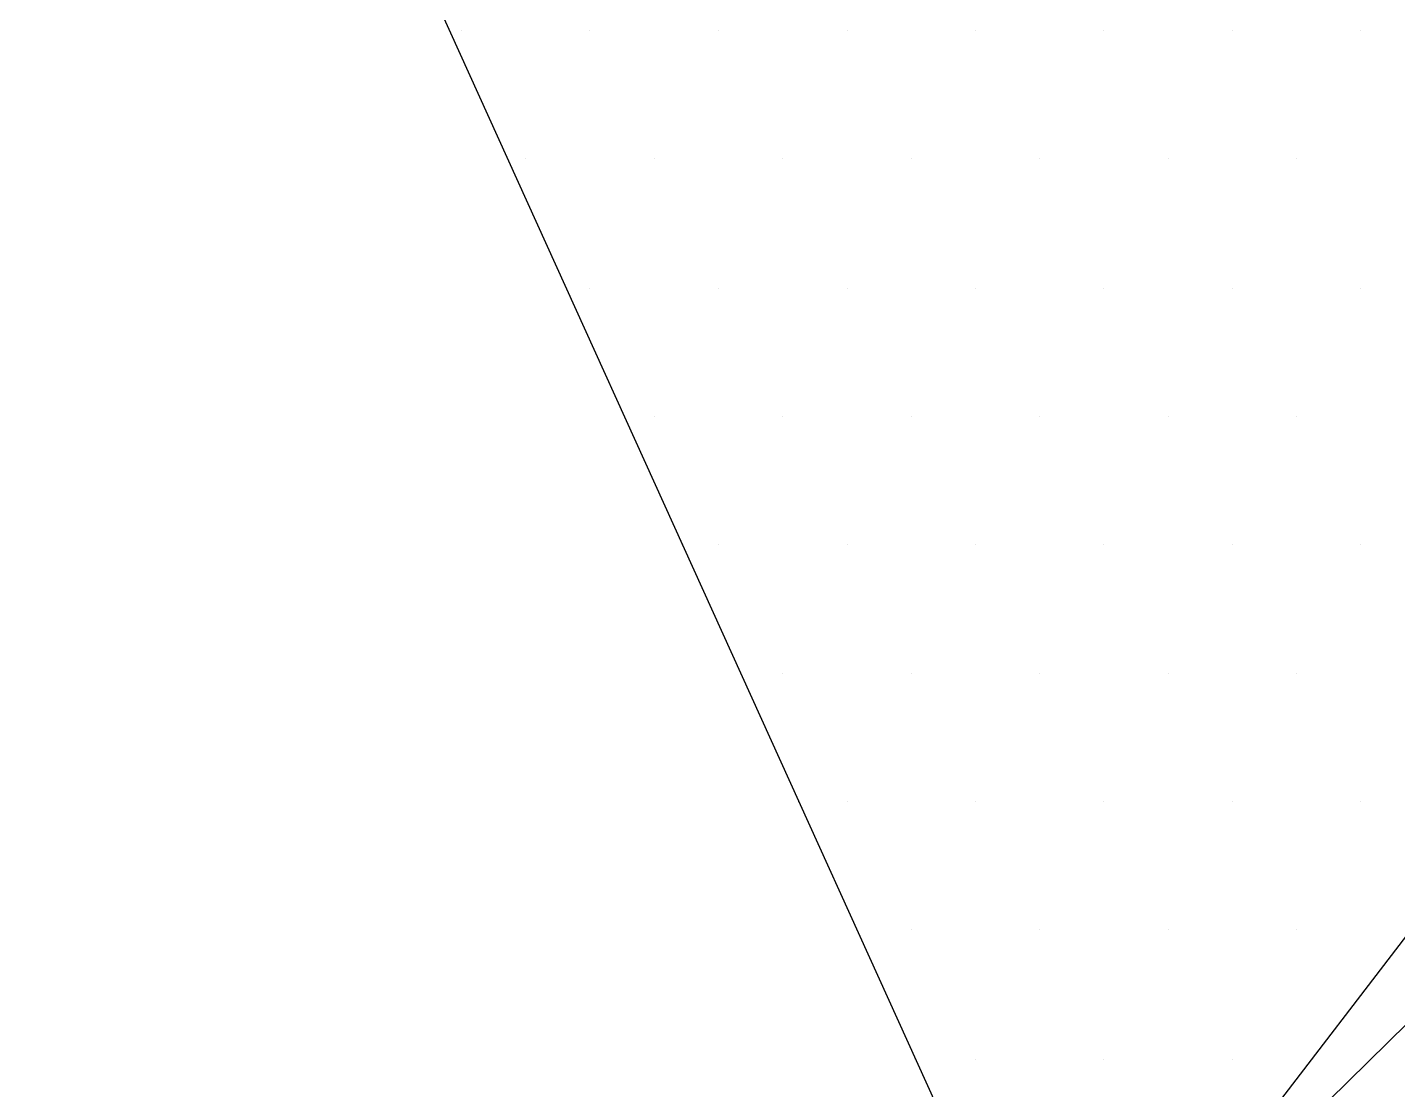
# Paper-space layout 'TOP_A1_00200_01-01-2017_MODELE' of a CAD drawing. Header units: metres. Extents: x -52 to 293, y -3 to 294.
# Drawn here: x -5.46 to -4.482, y 50.777 to 51.535 of the extents above; entities that cross this region are included whole.
import ezdxf

# ---------------------------------------------------------------- set-up
doc = ezdxf.new("R2010")
doc.units = ezdxf.units.M
doc.header["$LTSCALE"] = 2
doc.linetypes.add('CACHEX2', pattern=[0.75, 0.5, -0.25])
for name, color, linetype in [('CARTOUCHE', 7, 'Continuous'), ('LOGO', 4, 'Continuous'), ('rosace', 7, 'Continuous')]:
    doc.layers.add(name, color=color, linetype=linetype)

# ---------------------------------------------------------------- blocks, each defined once
blk = doc.blocks.new('A$C715108E3')
at = {"layer": 'LOGO', "color": 131}
for p, q in [((3.59421, -18.46845), (3.59421, -18.46845)), ((3.60283, -18.46845), (3.60283, -18.46845)), ((3.69429, -18.46845), (3.69429, -18.46845)), ((3.78612, -18.46845), (3.78612, -18.46845)), ((3.87795, -18.46845), (3.87795, -18.46845)), ((3.96941, -18.46845), (3.96941, -18.46845)), ((4.06124, -18.46845), (4.06124, -18.46845)), ((4.15308, -18.46845), (4.15308, -18.46845)), ((4.24453, -18.46845), (4.24453, -18.46845)), ((3.63544, -18.5599), (3.63544, -18.5599)), ((3.64856, -18.5599), (3.64856, -18.5599)), ((3.74039, -18.5599), (3.74039, -18.5599)), ((3.83166, -18.5599), (3.83166, -18.5599)), ((3.92368, -18.5599), (3.92368, -18.5599)), ((4.01552, -18.5599), (4.01552, -18.5599)), ((4.10697, -18.5599), (4.10697, -18.5599)), ((4.19881, -18.5599), (4.19881, -18.5599)), ((3.67742, -18.65249), (3.67742, -18.65249)), ((3.69429, -18.65249), (3.69429, -18.65249)), ((3.78612, -18.65249), (3.78612, -18.65249)), ((3.87795, -18.65249), (3.87795, -18.65249)), ((3.96941, -18.65249), (3.96941, -18.65249)), ((4.06124, -18.65249), (4.06124, -18.65249)), ((4.15308, -18.65249), (4.15308, -18.65249)), ((4.24453, -18.65249), (4.24453, -18.65249)), ((3.71865, -18.74376), (3.71865, -18.74376)), ((3.74039, -18.74376), (3.74039, -18.74376)), ((3.83166, -18.74376), (3.83166, -18.74376)), ((3.92368, -18.74376), (3.92368, -18.74376)), ((4.01552, -18.74376), (4.01552, -18.74376)), ((4.10697, -18.74376), (4.10697, -18.74376)), ((4.19881, -18.74376), (4.19881, -18.74376)), ((3.75988, -18.83503), (3.75988, -18.83503)), ((3.78612, -18.83503), (3.78612, -18.83503)), ((3.87795, -18.83503), (3.87795, -18.83503)), ((3.96941, -18.83503), (3.96941, -18.83503)), ((4.06124, -18.83503), (4.06124, -18.83503)), ((4.15308, -18.83503), (4.15308, -18.83503)), ((4.24453, -18.83503), (4.24453, -18.83503)), ((3.80186, -18.92761), (3.80186, -18.92761)), ((3.83166, -18.92761), (3.83166, -18.92761)), ((3.92368, -18.92761), (3.92368, -18.92761)), ((4.01552, -18.92761), (4.01552, -18.92761)), ((4.10697, -18.92761), (4.10697, -18.92761)), ((4.19881, -18.92761), (4.19881, -18.92761)), ((3.84309, -19.01888), (3.84309, -19.01888)), ((3.87795, -19.01888), (3.87795, -19.01888)), ((3.96941, -19.01888), (3.96941, -19.01888)), ((4.06124, -19.01888), (4.06124, -19.01888)), ((4.15308, -19.01888), (4.15308, -19.01888)), ((4.24453, -19.01888), (4.24453, -19.01888)), ((3.88508, -19.11015), (3.88508, -19.11015)), ((3.92368, -19.11015), (3.92368, -19.11015)), ((4.01552, -19.11015), (4.01552, -19.11015)), ((4.10697, -19.11015), (4.10697, -19.11015)), ((4.19881, -19.11015), (4.19881, -19.11015)), ((3.92631, -19.20273), (3.92631, -19.20273)), ((3.96941, -19.20273), (3.96941, -19.20273)), ((4.06124, -19.20273), (4.06124, -19.20273)), ((4.15308, -19.20273), (4.15308, -19.20273))]:
    blk.add_line(p, q, dxfattribs=at)
blk.add_lwpolyline([(1.45358, -13.74526), (4.03201, -19.43437), (5.20596, -17.90302)], dxfattribs=at)
blk = doc.blocks.new('A$C581E6685')
at = {"layer": 'rosace', "color": 32, "linetype": 'CACHEX2', "ltscale": 1.5}
blk.add_ellipse((-38.05384, 23.81385), major_axis=(-19.03106, -3.53396), ratio=0.590567, dxfattribs=at)
at = {"layer": 'rosace', "color": 32}
blk.add_ellipse((-37.61436, 23.84992), major_axis=(-13.57677, -4.28389), ratio=0.791971, dxfattribs=at)
at = {"layer": 'CARTOUCHE'}
blk.add_blockref('A$C715108E3', (-31.67392, 36.3189), dxfattribs=at)

psp = doc.layouts.new('TOP_A1_00200_01-01-2017_MODELE')

# ---------------------------------------------------------------- block references
at = {"layer": 'CARTOUCHE'}
psp.add_blockref('A$C581E6685', (22.92082, 33.68238), dxfattribs=at)

doc.saveas('drawing.dxf')
